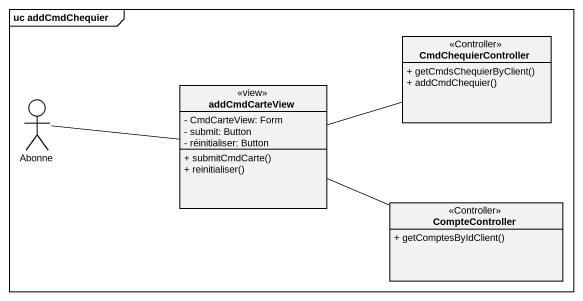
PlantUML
@startuml
mainframe uc addCmdChequier
allowmixing
hide circle
hide empty members
skinparam classAttributeIconSize 0
class CmdChequierController <<Controller>> {
  + getCmdsChequierByClient()
  + addCmdChequier()
}
class addCmdCarteView <<view>> {
  - CmdCarteView: Form
  - submit: Button
  - réinitialiser: Button
  + submitCmdCarte()
  + reinitialiser()
}
actor Abonne
class CompteController <<Controller>> {
  + getComptesByIdClient()
}
addCmdCarteView -right- CmdChequierController
addCmdCarteView -right- CompteController
Abonne -right- addCmdCarteView
@enduml
